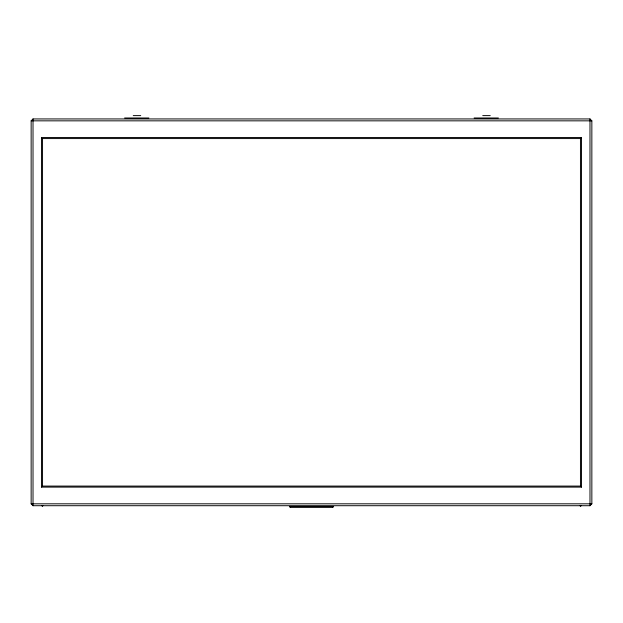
<?xml version="1.0" encoding="UTF-8"?>
<svg xmlns="http://www.w3.org/2000/svg" width="623" height="623" viewBox="0 0 623 623"><rect width="100%" height="100%" fill="white"/><g stroke="black" fill="none" stroke-linecap="round" stroke-linejoin="round"><path stroke-width="0.93" d="M42.901 505.712L42.551 506.117M581.088 505.712L580.729 506.117M31.15 120.839L33.019 118.938L589.981 118.938L591.85 120.839L591.85 503.812L589.981 505.712L33.019 505.712L31.15 503.812L31.15 120.839L591.85 120.839M41.531 487.108L42.543 486.08L42.543 138.571L41.531 137.543L581.469 137.543L581.469 487.108L41.531 487.108L41.531 137.543M581.469 487.108L580.457 486.08L580.457 138.571L581.469 137.543M332.713 507.387L333.648 506.444L289.352 506.444L290.287 507.387L332.713 507.387L332.713 506.444M133.252 115.613L140.728 115.613M482.755 115.613L490.231 115.613M124.6 117.988L148.897 117.988M474.103 117.988L498.4 117.988M42.543 138.571L580.457 138.571M42.543 486.08L580.457 486.08M31.15 503.812L591.85 503.812M580.449 506.117L580.099 505.712M42.271 506.117L41.912 505.712M589.981 118.938L589.981 505.712M290.287 506.444L290.287 507.387M33.019 118.938L33.019 505.712"/></g></svg>
